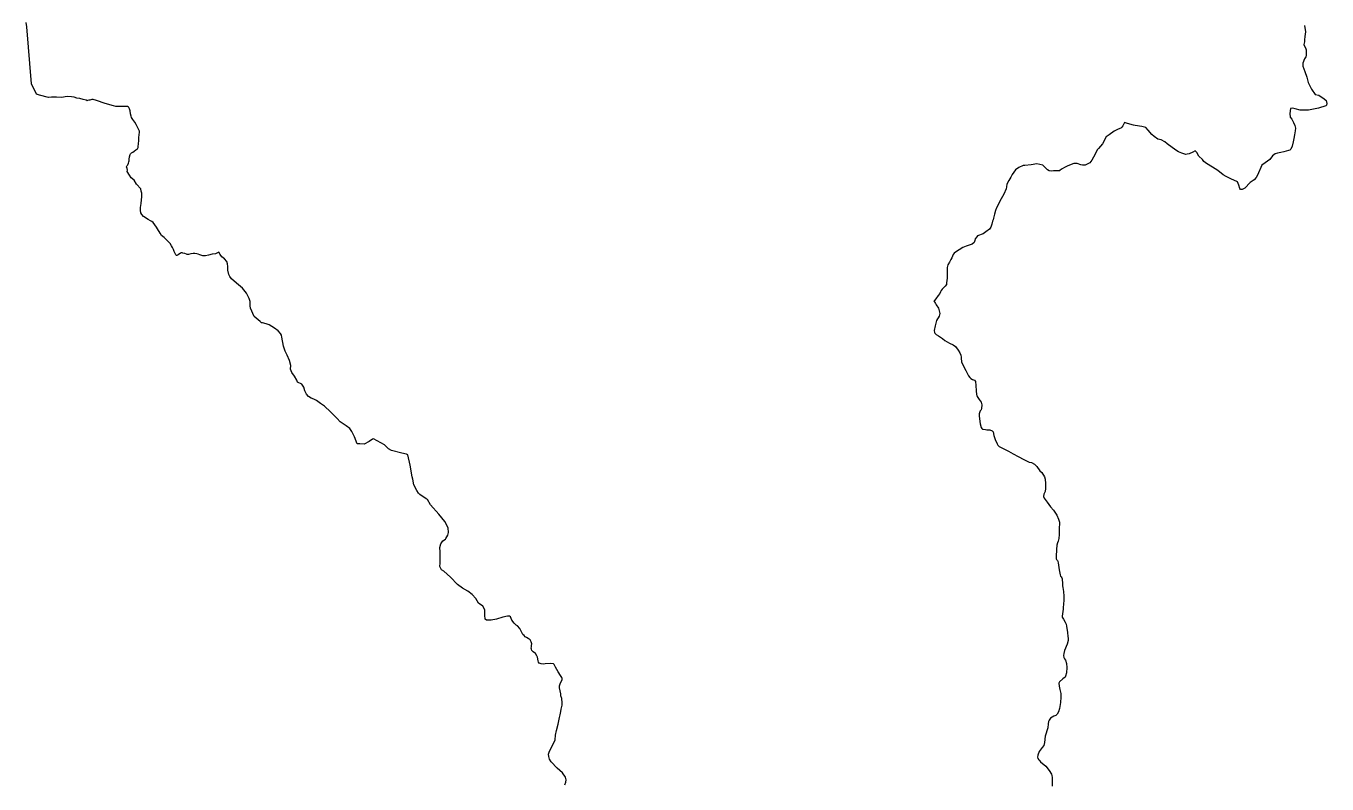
# Model space of a CAD drawing. Header units: millimetres. Extents: x 163919 to 195198, y 430116 to 478891.
# Drawn here: x 169103 to 176645, y 434510 to 438904 of the extents above; entities that cross this region are included whole.
import ezdxf

# ---------------------------------------------------------------- set-up
doc = ezdxf.new("R2010")
doc.units = ezdxf.units.MM
doc.layers.add('#SK(지방하천)_1', color=6, linetype='Continuous')
doc.layers.add('#SK(지방하천)_2', color=6, linetype='Continuous')

msp = doc.modelspace()

# ---------------------------------------------------------------- linework, layer by layer
at = {"layer": '#SK(지방하천)_1'}
for points in [[(172226.2, 434504.5), (172232.3, 434521), (172234.8, 434534.6), (172230.1, 434548.9), (172213.3, 434574.1), (172182.7, 434601.7), (172147.5, 434638.2), (172137.5, 434653.7), (172133.2, 434669.3), (172133.1, 434683.5), (172137.3, 434700.7), (172157.6, 434737), (172169.9, 434766.1), (172172.4, 434792.8), (172178.7, 434819.5), (172188.1, 434857.1), (172195.1, 434894.8), (172199.3, 434911.9), (172204.2, 434931.2), (172206.5, 434944.1), (172210.5, 434966.2), (172211.1, 434979.8), (172208.8, 435006.3), (172204.5, 435021.5), (172202.7, 435033.2), (172195.9, 435067.2), (172196.4, 435079.4), (172202.2, 435095.9), (172211, 435113.8), (172211.3, 435122.2), (172209, 435126.5), (172201.7, 435139.9), (172187.8, 435159.6), (172173.3, 435186.4), (172165.1, 435202.9), (172160.6, 435207.2), (172141.2, 435207.9), (172113.8, 435205.8), (172103.5, 435205.5), (172090.2, 435207.3), (172078.3, 435211.4), (172074.7, 435216.5), (172072.5, 435225), (172068, 435245.7), (172065.2, 435253.7), (172056.5, 435267.1), (172043.8, 435276.5), (172037.9, 435281.2), (172035.8, 435283.5), (172032.8, 435291), (172032.4, 435297.6), (172033.5, 435306.1), (172034.5, 435313.3), (172035, 435323.1), (172031.9, 435334.3), (172025.2, 435344.9), (172013.6, 435354.3), (172003.8, 435359.4), (171997.8, 435362.3), (171990.9, 435370.5), (171984, 435376.5), (171979.3, 435383.7), (171965.9, 435411.7), (171952.1, 435426.1), (171945.3, 435430.7), (171932.5, 435443), (171920.5, 435460.7), (171912.5, 435478.7), (171906.9, 435482.3), (171894.5, 435483.2), (171868.2, 435476.8), (171830.1, 435465.8), (171800.3, 435459.6), (171773.1, 435460.6), (171765, 435466.1), (171763, 435489.4), (171762.7, 435519.7), (171751.5, 435540.1), (171726.3, 435557.7), (171711.4, 435584.8), (171689.1, 435608.2), (171663.7, 435628.8), (171633.6, 435646.1), (171604, 435667.4), (171563.4, 435709.3), (171524.4, 435744.2), (171511.3, 435752.5), (171508.1, 435758.4), (171503.1, 435771.7), (171503.5, 435790.3), (171504.9, 435845.3), (171503.8, 435863.3), (171501.5, 435873.3), (171501.5, 435882), (171508.3, 435902.7), (171519.4, 435918.9), (171534.8, 435930.2), (171537.8, 435933.3), (171547.9, 435953), (171551.8, 435967.3), (171550.2, 435994.4), (171531.9, 436031.4), (171495.9, 436074.3), (171447.2, 436129.2), (171430.6, 436159), (171423.4, 436163.1), (171385.5, 436188.3), (171377.6, 436195.7), (171369.5, 436211.9), (171352.4, 436244.7), (171346.4, 436277.3), (171342.1, 436289.8), (171329.3, 436359.2), (171316.6, 436417.4), (171308.4, 436423), (171281.6, 436428.1), (171222.5, 436444.2), (171205.2, 436453.3), (171181.5, 436475.7), (171118, 436511.4), (171111.7, 436509), (171092.7, 436495.6), (171064.4, 436480.3), (171038.5, 436481.6), (171023.4, 436482.2), (171007.8, 436523.5), (170992.3, 436553.9), (170980.5, 436570.5), (170959.1, 436586.3), (170924.3, 436609.6), (170906.6, 436629), (170868, 436668.3), (170834.1, 436700.1), (170810.2, 436716.7), (170786.8, 436732.7), (170771.5, 436740.5), (170756.3, 436747.1), (170741.2, 436756.3), (170729.5, 436770.7), (170719.5, 436789.4), (170713.1, 436811.1), (170701.2, 436827.7), (170677.1, 436838.6), (170672.8, 436851.1), (170659.8, 436874), (170644.5, 436896), (170636.6, 436914.1), (170637.7, 436936.9), (170631.2, 436964.5), (170617.7, 436996.3), (170606, 437020.1), (170596, 437048.7), (170586, 437100.2), (170584.2, 437112), (170578.2, 437122.1), (170564.5, 437137.7), (170542.9, 437153.3), (170512.5, 437171.4), (170495, 437177.2), (170474.9, 437183), (170468.8, 437184.2), (170461.5, 437191), (170425.8, 437220.3), (170404.8, 437268.5), (170403.2, 437282.4), (170402.4, 437306.8), (170396.3, 437325.1), (170387.1, 437343.2), (170380.6, 437355.8), (170358.1, 437385.3), (170323.6, 437412.6), (170295.1, 437438.3), (170285.5, 437452.2), (170279.2, 437464.5), (170273.7, 437489.2), (170272.6, 437510.9), (170271.6, 437526.2), (170267.9, 437538.1), (170253.7, 437554.1), (170239, 437565.7), (170228.7, 437579.8), (170220, 437593.4), (170201, 437584.4), (170182.9, 437582), (170161.9, 437576.3), (170142.8, 437571.4), (170128, 437572.7), (170117.3, 437575), (170110.9, 437577), (170101.5, 437580.7), (170093.6, 437582.8), (170081.9, 437585.6), (170076.4, 437586), (170072.1, 437585.4), (170059.3, 437582.6), (170045.1, 437580.1), (170039.3, 437580), (170036.5, 437580.3), (170032.6, 437582.1), (170024.1, 437585.4), (170013.1, 437587.9), (170008, 437589.2), (170004.5, 437589.4), (170002.2, 437589), (169998, 437587), (169984.3, 437577.6), (169977.8, 437574.2), (169975.1, 437574.4), (169972.5, 437577.1), (169969.7, 437581.6), (169962.5, 437597.9), (169958.2, 437608.4), (169952.6, 437619.3), (169947, 437629.3), (169938.1, 437642.5), (169920.1, 437662.6), (169903.2, 437678.3), (169889.2, 437690.3), (169879.9, 437703.1), (169864.8, 437727.7), (169859.2, 437737.7), (169849.8, 437751.4), (169839.7, 437765.1), (169832.2, 437771.1), (169824.9, 437775.5), (169812.1, 437782), (169784.7, 437799.2), (169773.8, 437811.7), (169768.3, 437821.7), (169765.9, 437835.6), (169765.9, 437852.9), (169770, 437874.8), (169774.5, 437915.3), (169773.8, 437934.6), (169771.5, 437947.1), (169767.8, 437959.6), (169743.6, 437987.8), (169729.3, 438010.6), (169713.1, 438023.8), (169703.5, 438038.6), (169689.5, 438060.1), (169690.6, 438067.7), (169690, 438079), (169686, 438087.8), (169689, 438095.3), (169693.6, 438099.6), (169697.6, 438109.3), (169699.5, 438116.7), (169700.4, 438122.7), (169701.8, 438132.6), (169703.7, 438145.3), (169706.7, 438159.1), (169708.3, 438163.6), (169712.3, 438167.2), (169714.5, 438168.9), (169722.3, 438173.6), (169730.2, 438179.4), (169740.4, 438187), (169744.8, 438190.1), (169748.6, 438193.1), (169750.8, 438195.5), (169752.6, 438199.4), (169753.7, 438204.6), (169755.1, 438223.3), (169756.2, 438238.2), (169757.9, 438253.5), (169760, 438276.6), (169760.3, 438284.8), (169760.1, 438294.5), (169756.7, 438302.7), (169751.1, 438314.6), (169742, 438332.8), (169734.3, 438346.1), (169721.5, 438362.1), (169715.3, 438374), (169712.5, 438380.8), (169708.3, 438395), (169706.2, 438412.4), (169703.5, 438423.5), (169700, 438431.2), (169697, 438434.5), (169691.2, 438436.9), (169685.3, 438438.2), (169664.1, 438437.5), (169624, 438437.9), (169610.8, 438440.5), (169561.9, 438455.1), (169512, 438472.5), (169493.3, 438479), (169485, 438479), (169472.7, 438475.2), (169466.6, 438473.5), (169460, 438471.8), (169456.9, 438471), (169451.2, 438474.3), (169435, 438478.8), (169415.1, 438483.6), (169398.5, 438485.8), (169381.3, 438492.2), (169367.1, 438493.7), (169341.8, 438496), (169308.8, 438490.1), (169280.3, 438492.5), (169250, 438491.2), (169232.9, 438490.2), (169181.3, 438502.6), (169164.1, 438509.4), (169135.5, 438568.8), (169107.6, 438899.1), (169103.1, 438924.2)], [(176515.1, 438906.3), (176521.6, 438869.8), (176517.7, 438843.7), (176515.7, 438823.2), (176514.3, 438812.6), (176512, 438797.3), (176522, 438772.7), (176524.4, 438765.9), (176525.1, 438745.7), (176524.4, 438729.6), (176523.7, 438724.7), (176514.8, 438714.4), (176506.2, 438689.4), (176505, 438672.1), (176517.4, 438640.4), (176527.8, 438607.6), (176535.7, 438577.6), (176555.3, 438539), (176576.6, 438508), (176597.3, 438502.6), (176628.6, 438481.1), (176640.6, 438472.2), (176645.4, 438454.4), (176642.6, 438445.5), (176638.6, 438440.8), (176595.5, 438427.7), (176566.7, 438421.2), (176537.3, 438417.1), (176509.9, 438416.3), (176489.4, 438417), (176460.2, 438423.5), (176445, 438427.1), (176434.3, 438426.9), (176429.2, 438396.2), (176432.9, 438375.6), (176440.9, 438364.4), (176451.8, 438345.3), (176459.7, 438327.4), (176462.7, 438311.8), (176461.4, 438295.9), (176457.9, 438273.5), (176453.9, 438251.4), (176449.8, 438233.6), (176444.4, 438208.1), (176435.8, 438191.1), (176429.8, 438185.4), (176422.9, 438181.7), (176394.4, 438175.6), (176378.1, 438171.6), (176358.5, 438167.6), (176344.3, 438162.5), (176328.6, 438151.5), (176313.4, 438129.7), (176286.7, 438110.3), (176266.8, 438096.7), (176242, 438039.9), (176235.1, 438026.7), (176223.7, 438012), (176200.9, 437997), (176169.7, 437965), (176153.9, 437955.5), (176143.6, 437956.1), (176139.8, 437961.5), (176135.3, 437982.4), (176126.7, 438001.3), (176088, 438019.1), (176061.1, 438031.3), (176043.7, 438042.1), (176011.9, 438066.4), (175981.7, 438086.7), (175946.4, 438107.6), (175931.5, 438119.2), (175924.4, 438131), (175902, 438150.4), (175890.1, 438171), (175881, 438181.5), (175867.8, 438173.7), (175846.9, 438163.2), (175834.9, 438160.5), (175827.8, 438159.7), (175804.2, 438166.2), (175785.2, 438174.1), (175774, 438181.5), (175748.2, 438199.2), (175719.6, 438221.2), (175704.6, 438233.4), (175684.8, 438243.6), (175665.1, 438248.9), (175643.4, 438263), (175629.7, 438275.6), (175608.6, 438300.8), (175594.5, 438316.3), (175572.3, 438321.5), (175533.8, 438327.7), (175524.6, 438329.5), (175502.4, 438335.1), (175483.4, 438341.4), (175472.3, 438344.6), (175462.4, 438324.6), (175456.4, 438317.4), (175450.1, 438312.6), (175435, 438306.4), (175410.7, 438294.6), (175382.9, 438274.1), (175365.9, 438261.3), (175343.2, 438221), (175320.6, 438194.2), (175313.3, 438185.5), (175301.8, 438160.5), (175292.5, 438144.1), (175281.9, 438127.4), (175270.7, 438111.8), (175254.7, 438102.6), (175242.6, 438098.3), (175227.2, 438097), (175217.9, 438098.5), (175196.6, 438106.9), (175178.1, 438107.2), (175143.4, 438093.6), (175127.4, 438086.7), (175106.8, 438074), (175097.1, 438066.1), (175093.9, 438064.1), (175059.3, 438063.7), (175045.8, 438062.8), (175034.3, 438064.9), (175025.6, 438069.7), (175013.2, 438081.5), (174998.6, 438096.6), (174963.6, 438105.7), (174929.6, 438100.1), (174892.8, 438095.3), (174884.6, 438094.7), (174859.2, 438083.3), (174839.8, 438070), (174820.3, 438043.1), (174812.9, 438028.5), (174800.7, 438008.2), (174789.2, 437986.6), (174789.2, 437986.6), (174788, 437972.4), (174784.7, 437960), (174771.3, 437930.2), (174756.1, 437902.6), (174730, 437851.1), (174723.3, 437835.3), (174718.4, 437813.7), (174712.2, 437789.3), (174709.9, 437781.5), (174706.9, 437772.2), (174702.5, 437755.9), (174695.8, 437737.7), (174688.8, 437726.4), (174667.1, 437710.9), (174651.6, 437700.1), (174620.2, 437687.5), (174615, 437682.8), (174606.4, 437669.5), (174603.3, 437660), (174599.3, 437649.5), (174588.4, 437639.3), (174571.6, 437633.4), (174554.1, 437628.5), (174534.4, 437620.8), (174491, 437593.8), (174483.1, 437586.9), (174478.4, 437579.8), (174470.7, 437560.8), (174464.9, 437551.3), (174460.7, 437542.4), (174456, 437536), (174446.7, 437519.1), (174443.2, 437505), (174443.6, 437493.2), (174443.9, 437467.3), (174443.9, 437442.5), (174440.5, 437415.5), (174439, 437405), (174431, 437395.8), (174422.6, 437387), (174413.9, 437377.9), (174408.4, 437370.8), (174404.4, 437363.9), (174400.4, 437352.6), (174392.2, 437341.1), (174377.6, 437322.3), (174370.1, 437313.9), (174366.9, 437310.6), (174375, 437294.8), (174380.5, 437288.2), (174393.3, 437268.3), (174399.8, 437245.2), (174401.5, 437236.8), (174396.8, 437222), (174382.2, 437197.8), (174373, 437166.8), (174369, 437139.9), (174369.6, 437127.4), (174371.4, 437122.8), (174379.9, 437115.5), (174394.1, 437108.2), (174416.9, 437093.6), (174429.9, 437080.4), (174456.2, 437065.3), (174478.4, 437055.1), (174492.1, 437046), (174507, 437025.1), (174517.4, 437009.6), (174522.5, 436996.2), (174525.3, 436984.8), (174525.5, 436973.9), (174526.2, 436961.6), (174526.7, 436955), (174550.8, 436908), (174567.7, 436875.3), (174574, 436866.7), (174581.2, 436860.2), (174590.9, 436855.8), (174601.6, 436851.4), (174606.9, 436843.1), (174610.2, 436820.7), (174611.1, 436789.7), (174613.7, 436767.1), (174615.1, 436760.4), (174620.6, 436750.7), (174629.9, 436738.6), (174640.8, 436723.5), (174644.3, 436708), (174641.7, 436686.4), (174640.7, 436679.6), (174635, 436672.8), (174629.9, 436656.1), (174628.8, 436642.5), (174635.7, 436598), (174639.9, 436577.6), (174644.1, 436571.1), (174648, 436567.4), (174652.2, 436566.9), (174664.7, 436565.7), (174672.9, 436563.7), (174690.5, 436562.7), (174704.9, 436556.5), (174710.4, 436550.9), (174714.8, 436531.2), (174721.1, 436507.1), (174732.9, 436482.3), (174736.2, 436474.6), (174745.2, 436467.3), (174763.5, 436457.6), (174799, 436439.5), (174826.4, 436423.9), (174855.9, 436409.5), (174888.1, 436390.9), (174906.4, 436380.6), (174919.4, 436374.9), (174931.7, 436372.9), (174950, 436364.6), (174962.8, 436350.9), (174981.4, 436326.4), (174992.3, 436315.3), (175007.4, 436291.5), (175012, 436278), (175013.9, 436252.8), (175012.7, 436222.3), (175010.9, 436205.5), (175003, 436190.2), (175001.7, 436177.3), (175006.5, 436166.1), (175023.3, 436143.5), (175043, 436116.5), (175059, 436098.4), (175080.1, 436069.3), (175089.5, 436045.1), (175095.4, 436028.2), (175095.1, 436012.7), (175091.8, 436000.1), (175092.8, 435956.2), (175091.1, 435933.7), (175086.2, 435917.4), (175082.9, 435908.4), (175078.6, 435893.8), (175076.5, 435869.7), (175074.8, 435829.5), (175074.8, 435816.2), (175077.5, 435810.9), (175082.3, 435806.3), (175084.9, 435801.3), (175086.8, 435790.3), (175088.8, 435780.3), (175090.8, 435762.6), (175095, 435742.6), (175096.9, 435731.5), (175098.4, 435722.4), (175100.8, 435715.8), (175105, 435711.1), (175108.2, 435705.4), (175110.1, 435700), (175110.7, 435691.4), (175111.5, 435677.2), (175112.6, 435659.4), (175114.7, 435649.5), (175117.6, 435626.5), (175120.1, 435598.1), (175120.2, 435580.9), (175120.1, 435573.4), (175117.5, 435555.1), (175115.8, 435531.1), (175115.8, 435523.2), (175110.8, 435482.7), (175110.2, 435477), (175116.9, 435464.7), (175127.7, 435447.8), (175133.2, 435436.6), (175135.5, 435425.6), (175140.5, 435387.4), (175143.4, 435365), (175145.8, 435355.1), (175144.7, 435341.8), (175138.2, 435321.5), (175123.6, 435283.2), (175119.4, 435266.2), (175117.5, 435254.9), (175120.4, 435243.6), (175123.3, 435236), (175129.2, 435227.5), (175134.7, 435209.3), (175137.2, 435185.9), (175134.7, 435153.8), (175130.3, 435134.3), (175127.3, 435128.9), (175113.1, 435119.9), (175094.9, 435101.9), (175091.7, 435095.3), (175092.8, 435076.6), (175096.8, 435058.6), (175102.9, 435034.8), (175102.4, 435013.6), (175101, 434983), (175095.5, 434946.8), (175089, 434928.8), (175081.2, 434915.4), (175073.3, 434908), (175062.7, 434903.2), (175042.2, 434890.9), (175034.4, 434880.6), (175030.9, 434872.3), (175029, 434859.7), (175026.9, 434836.1), (175024, 434823.1), (175014.5, 434799.4), (175010.9, 434788.1), (175007.2, 434749.8), (175003.7, 434732.3), (174993.6, 434721.3), (174976.6, 434697.8), (174968.7, 434677.8), (174966.8, 434665), (174968.1, 434658.5), (174974.3, 434649.8), (174979.8, 434643.7), (174985.2, 434638.7), (175014.5, 434613.7), (175035.4, 434587.8), (175048.6, 434567.2), (175051.1, 434558.4), (175052, 434547.8), (175051.4, 434525.8), (175051.6, 434497.4)]]:
    msp.add_lwpolyline(points, dxfattribs=at)
at = {"layer": '#SK(지방하천)_2'}
for points in [[(172226.2, 434504.5), (172232.3, 434521), (172234.8, 434534.6), (172230.1, 434548.9), (172213.3, 434574.1), (172182.7, 434601.7), (172147.5, 434638.2), (172137.5, 434653.7), (172133.2, 434669.3), (172133.1, 434683.5), (172137.3, 434700.7), (172157.6, 434737), (172169.9, 434766.1), (172172.4, 434792.8), (172178.7, 434819.5), (172188.1, 434857.1), (172195.1, 434894.8), (172199.3, 434911.9), (172204.2, 434931.2), (172206.5, 434944.1), (172210.5, 434966.2), (172211.1, 434979.8), (172208.8, 435006.3), (172204.5, 435021.5), (172202.7, 435033.2), (172195.9, 435067.2), (172196.4, 435079.4), (172202.2, 435095.9), (172211, 435113.8), (172211.3, 435122.2), (172209, 435126.5), (172201.7, 435139.9), (172187.8, 435159.6), (172173.3, 435186.4), (172165.1, 435202.9), (172160.6, 435207.2), (172141.2, 435207.9), (172113.8, 435205.8), (172103.5, 435205.5), (172090.2, 435207.3), (172078.3, 435211.4), (172074.7, 435216.5), (172072.5, 435225), (172068, 435245.7), (172065.2, 435253.7), (172056.5, 435267.1), (172043.8, 435276.5), (172037.9, 435281.2), (172035.8, 435283.5), (172032.8, 435291), (172032.4, 435297.6), (172033.5, 435306.1), (172034.5, 435313.3), (172035, 435323.1), (172031.9, 435334.3), (172025.2, 435344.9), (172013.6, 435354.3), (172003.8, 435359.4), (171997.8, 435362.3), (171990.9, 435370.5), (171984, 435376.5), (171979.3, 435383.7), (171965.9, 435411.7), (171952.1, 435426.1), (171945.3, 435430.7), (171932.5, 435443), (171920.5, 435460.7), (171912.5, 435478.7), (171906.9, 435482.3), (171894.5, 435483.2), (171868.2, 435476.8), (171830.1, 435465.8), (171800.3, 435459.6), (171773.1, 435460.6), (171765, 435466.1), (171763, 435489.4), (171762.7, 435519.7), (171751.5, 435540.1), (171726.3, 435557.7), (171711.4, 435584.8), (171689.1, 435608.2), (171663.7, 435628.8), (171633.6, 435646.1), (171604, 435667.4), (171563.4, 435709.3), (171524.4, 435744.2), (171511.3, 435752.5), (171508.1, 435758.4), (171503.1, 435771.7), (171503.5, 435790.3), (171504.9, 435845.3), (171503.8, 435863.3), (171501.5, 435873.3), (171501.5, 435882), (171508.3, 435902.7), (171519.4, 435918.9), (171534.8, 435930.2), (171537.8, 435933.3), (171547.9, 435953), (171551.8, 435967.3), (171550.2, 435994.4), (171531.9, 436031.4), (171495.9, 436074.3), (171447.2, 436129.2), (171430.6, 436159), (171423.4, 436163.1), (171385.5, 436188.3), (171377.6, 436195.7), (171369.5, 436211.9), (171352.4, 436244.7), (171346.4, 436277.3), (171342.1, 436289.8), (171329.3, 436359.2), (171316.6, 436417.4), (171308.4, 436423), (171281.6, 436428.1), (171222.5, 436444.2), (171205.2, 436453.3), (171181.5, 436475.7), (171118, 436511.4), (171111.7, 436509), (171092.7, 436495.6), (171064.4, 436480.3), (171038.5, 436481.6), (171023.4, 436482.2), (171007.8, 436523.5), (170992.3, 436553.9), (170980.5, 436570.5), (170959.1, 436586.3), (170924.3, 436609.6), (170906.6, 436629), (170868, 436668.3), (170834.1, 436700.1), (170810.2, 436716.7), (170786.8, 436732.7), (170771.5, 436740.5), (170756.3, 436747.1), (170741.2, 436756.3), (170729.5, 436770.7), (170719.5, 436789.4), (170713.1, 436811.1), (170701.2, 436827.7), (170677.1, 436838.6), (170672.8, 436851.1), (170659.8, 436874), (170644.5, 436896), (170636.6, 436914.1), (170637.7, 436936.9), (170631.2, 436964.5), (170617.7, 436996.3), (170606, 437020.1), (170596, 437048.7), (170586, 437100.2), (170584.2, 437112), (170578.2, 437122.1), (170564.5, 437137.7), (170542.9, 437153.3), (170512.5, 437171.4), (170495, 437177.2), (170474.9, 437183), (170468.8, 437184.2), (170461.5, 437191), (170425.8, 437220.3), (170404.8, 437268.5), (170403.2, 437282.4), (170402.4, 437306.8), (170396.3, 437325.1), (170387.1, 437343.2), (170380.6, 437355.8), (170358.1, 437385.3), (170323.6, 437412.6), (170295.1, 437438.3), (170285.5, 437452.2), (170279.2, 437464.5), (170273.7, 437489.2), (170272.6, 437510.9), (170271.6, 437526.2), (170267.9, 437538.1), (170253.7, 437554.1), (170239, 437565.7), (170228.7, 437579.8), (170220, 437593.4), (170201, 437584.4), (170182.9, 437582), (170161.9, 437576.3), (170142.8, 437571.4), (170128, 437572.7), (170117.3, 437575), (170110.9, 437577), (170101.5, 437580.7), (170093.6, 437582.8), (170081.9, 437585.6), (170076.4, 437586), (170072.1, 437585.4), (170059.3, 437582.6), (170045.1, 437580.1), (170039.3, 437580), (170036.5, 437580.3), (170032.6, 437582.1), (170024.1, 437585.4), (170013.1, 437587.9), (170008, 437589.2), (170004.5, 437589.4), (170002.2, 437589), (169998, 437587), (169984.3, 437577.6), (169977.8, 437574.2), (169975.1, 437574.4), (169972.5, 437577.1), (169969.7, 437581.6), (169962.5, 437597.9), (169958.2, 437608.4), (169952.6, 437619.3), (169947, 437629.3), (169938.1, 437642.5), (169920.1, 437662.6), (169903.2, 437678.3), (169889.2, 437690.3), (169879.9, 437703.1), (169864.8, 437727.7), (169859.2, 437737.7), (169849.8, 437751.4), (169839.7, 437765.1), (169832.2, 437771.1), (169824.9, 437775.5), (169812.1, 437782), (169784.7, 437799.2), (169773.8, 437811.7), (169768.3, 437821.7), (169765.9, 437835.6), (169765.9, 437852.9), (169770, 437874.8), (169774.5, 437915.3), (169773.8, 437934.6), (169771.5, 437947.1), (169767.8, 437959.6), (169743.6, 437987.8), (169729.3, 438010.6), (169713.1, 438023.8), (169703.5, 438038.6), (169689.5, 438060.1), (169690.6, 438067.7), (169690, 438079), (169686, 438087.8), (169689, 438095.3), (169693.6, 438099.6), (169697.6, 438109.3), (169699.5, 438116.7), (169700.4, 438122.7), (169701.8, 438132.6), (169703.7, 438145.3), (169706.7, 438159.1), (169708.3, 438163.6), (169712.3, 438167.2), (169714.5, 438168.9), (169722.3, 438173.6), (169730.2, 438179.4), (169740.4, 438187), (169744.8, 438190.1), (169748.6, 438193.1), (169750.8, 438195.5), (169752.6, 438199.4), (169753.7, 438204.6), (169755.1, 438223.3), (169756.2, 438238.2), (169757.9, 438253.5), (169760, 438276.6), (169760.3, 438284.8), (169760.1, 438294.5), (169756.7, 438302.7), (169751.1, 438314.6), (169742, 438332.8), (169734.3, 438346.1), (169721.5, 438362.1), (169715.3, 438374), (169712.5, 438380.8), (169708.3, 438395), (169706.2, 438412.4), (169703.5, 438423.5), (169700, 438431.2), (169697, 438434.5), (169691.2, 438436.9), (169685.3, 438438.2), (169664.1, 438437.5), (169624, 438437.9), (169610.8, 438440.5), (169561.9, 438455.1), (169512, 438472.5), (169493.3, 438479), (169485, 438479), (169472.7, 438475.2), (169466.6, 438473.5), (169460, 438471.8), (169456.9, 438471), (169451.2, 438474.3), (169435, 438478.8), (169415.1, 438483.6), (169398.5, 438485.8), (169381.3, 438492.2), (169367.1, 438493.7), (169341.8, 438496), (169308.8, 438490.1), (169280.3, 438492.5), (169250, 438491.2), (169232.9, 438490.2), (169181.3, 438502.6), (169164.1, 438509.4), (169135.5, 438568.8), (169107.6, 438899.1), (169103.1, 438924.2)], [(176515.1, 438906.3), (176521.6, 438869.8), (176517.7, 438843.7), (176515.7, 438823.2), (176514.3, 438812.6), (176512, 438797.3), (176522, 438772.7), (176524.4, 438765.9), (176525.1, 438745.7), (176524.4, 438729.6), (176523.7, 438724.7), (176514.8, 438714.4), (176506.2, 438689.4), (176505, 438672.1), (176517.4, 438640.4), (176527.8, 438607.6), (176535.7, 438577.6), (176555.3, 438539), (176576.6, 438508), (176597.3, 438502.6), (176628.6, 438481.1), (176640.6, 438472.2), (176645.4, 438454.4), (176642.6, 438445.5), (176638.6, 438440.8), (176595.5, 438427.7), (176566.7, 438421.2), (176537.3, 438417.1), (176509.9, 438416.3), (176489.4, 438417), (176460.2, 438423.5), (176445, 438427.1), (176434.3, 438426.9), (176429.2, 438396.2), (176432.9, 438375.6), (176440.9, 438364.4), (176451.8, 438345.3), (176459.7, 438327.4), (176462.7, 438311.8), (176461.4, 438295.9), (176457.9, 438273.5), (176453.9, 438251.4), (176449.8, 438233.6), (176444.4, 438208.1), (176435.8, 438191.1), (176429.8, 438185.4), (176422.9, 438181.7), (176394.4, 438175.6), (176378.1, 438171.6), (176358.5, 438167.6), (176344.3, 438162.5), (176328.6, 438151.5), (176313.4, 438129.7), (176286.7, 438110.3), (176266.8, 438096.7), (176242, 438039.9), (176235.1, 438026.7), (176223.7, 438012), (176200.9, 437997), (176169.7, 437965), (176153.9, 437955.5), (176143.6, 437956.1), (176139.8, 437961.5), (176135.3, 437982.4), (176126.7, 438001.3), (176088, 438019.1), (176061.1, 438031.3), (176043.7, 438042.1), (176011.9, 438066.4), (175981.7, 438086.7), (175946.4, 438107.6), (175931.5, 438119.2), (175924.4, 438131), (175902, 438150.4), (175890.1, 438171), (175881, 438181.5), (175867.8, 438173.7), (175846.9, 438163.2), (175834.9, 438160.5), (175827.8, 438159.7), (175804.2, 438166.2), (175785.2, 438174.1), (175774, 438181.5), (175748.2, 438199.2), (175719.6, 438221.2), (175704.6, 438233.4), (175684.8, 438243.6), (175665.1, 438248.9), (175643.4, 438263), (175629.7, 438275.6), (175608.6, 438300.8), (175594.5, 438316.3), (175572.3, 438321.5), (175533.8, 438327.7), (175524.6, 438329.5), (175502.4, 438335.1), (175483.4, 438341.4), (175472.3, 438344.6), (175462.4, 438324.6), (175456.4, 438317.4), (175450.1, 438312.6), (175435, 438306.4), (175410.7, 438294.6), (175382.9, 438274.1), (175365.9, 438261.3), (175343.2, 438221), (175320.6, 438194.2), (175313.3, 438185.5), (175301.8, 438160.5), (175292.5, 438144.1), (175281.9, 438127.4), (175270.7, 438111.8), (175254.7, 438102.6), (175242.6, 438098.3), (175227.2, 438097), (175217.9, 438098.5), (175196.6, 438106.9), (175178.1, 438107.2), (175143.4, 438093.6), (175127.4, 438086.7), (175106.8, 438074), (175097.1, 438066.1), (175093.9, 438064.1), (175059.3, 438063.7), (175045.8, 438062.8), (175034.3, 438064.9), (175025.6, 438069.7), (175013.2, 438081.5), (174998.6, 438096.6), (174963.6, 438105.7), (174929.6, 438100.1), (174892.8, 438095.3), (174884.6, 438094.7), (174859.2, 438083.3), (174839.8, 438070), (174820.3, 438043.1), (174812.9, 438028.5), (174800.7, 438008.2), (174789.2, 437986.6), (174789.2, 437986.6), (174788, 437972.4), (174784.7, 437960), (174771.3, 437930.2), (174756.1, 437902.6), (174730, 437851.1), (174723.3, 437835.3), (174718.4, 437813.7), (174712.2, 437789.3), (174709.9, 437781.5), (174706.9, 437772.2), (174702.5, 437755.9), (174695.8, 437737.7), (174688.8, 437726.4), (174667.1, 437710.9), (174651.6, 437700.1), (174620.2, 437687.5), (174615, 437682.8), (174606.4, 437669.5), (174603.3, 437660), (174599.3, 437649.5), (174588.4, 437639.3), (174571.6, 437633.4), (174554.1, 437628.5), (174534.4, 437620.8), (174491, 437593.8), (174483.1, 437586.9), (174478.4, 437579.8), (174470.7, 437560.8), (174464.9, 437551.3), (174460.7, 437542.4), (174456, 437536), (174446.7, 437519.1), (174443.2, 437505), (174443.6, 437493.2), (174443.9, 437467.3), (174443.9, 437442.5), (174440.5, 437415.5), (174439, 437405), (174431, 437395.8), (174422.6, 437387), (174413.9, 437377.9), (174408.4, 437370.8), (174404.4, 437363.9), (174400.4, 437352.6), (174392.2, 437341.1), (174377.6, 437322.3), (174370.1, 437313.9), (174366.9, 437310.6), (174375, 437294.8), (174380.5, 437288.2), (174393.3, 437268.3), (174399.8, 437245.2), (174401.5, 437236.8), (174396.8, 437222), (174382.2, 437197.8), (174373, 437166.8), (174369, 437139.9), (174369.6, 437127.4), (174371.4, 437122.8), (174379.9, 437115.5), (174394.1, 437108.2), (174416.9, 437093.6), (174429.9, 437080.4), (174456.2, 437065.3), (174478.4, 437055.1), (174492.1, 437046), (174507, 437025.1), (174517.4, 437009.6), (174522.5, 436996.2), (174525.3, 436984.8), (174525.5, 436973.9), (174526.2, 436961.6), (174526.7, 436955), (174550.8, 436908), (174567.7, 436875.3), (174574, 436866.7), (174581.2, 436860.2), (174590.9, 436855.8), (174601.6, 436851.4), (174606.9, 436843.1), (174610.2, 436820.7), (174611.1, 436789.7), (174613.7, 436767.1), (174615.1, 436760.4), (174620.6, 436750.7), (174629.9, 436738.6), (174640.8, 436723.5), (174644.3, 436708), (174641.7, 436686.4), (174640.7, 436679.6), (174635, 436672.8), (174629.9, 436656.1), (174628.8, 436642.5), (174635.7, 436598), (174639.9, 436577.6), (174644.1, 436571.1), (174648, 436567.4), (174652.2, 436566.9), (174664.7, 436565.7), (174672.9, 436563.7), (174690.5, 436562.7), (174704.9, 436556.5), (174710.4, 436550.9), (174714.8, 436531.2), (174721.1, 436507.1), (174732.9, 436482.3), (174736.2, 436474.6), (174745.2, 436467.3), (174763.5, 436457.6), (174799, 436439.5), (174826.4, 436423.9), (174855.9, 436409.5), (174888.1, 436390.9), (174906.4, 436380.6), (174919.4, 436374.9), (174931.7, 436372.9), (174950, 436364.6), (174962.8, 436350.9), (174981.4, 436326.4), (174992.3, 436315.3), (175007.4, 436291.5), (175012, 436278), (175013.9, 436252.8), (175012.7, 436222.3), (175010.9, 436205.5), (175003, 436190.2), (175001.7, 436177.3), (175006.5, 436166.1), (175023.3, 436143.5), (175043, 436116.5), (175059, 436098.4), (175080.1, 436069.3), (175089.5, 436045.1), (175095.4, 436028.2), (175095.1, 436012.7), (175091.8, 436000.1), (175092.8, 435956.2), (175091.1, 435933.7), (175086.2, 435917.4), (175082.9, 435908.4), (175078.6, 435893.8), (175076.5, 435869.7), (175074.8, 435829.5), (175074.8, 435816.2), (175077.5, 435810.9), (175082.3, 435806.3), (175084.9, 435801.3), (175086.8, 435790.3), (175088.8, 435780.3), (175090.8, 435762.6), (175095, 435742.6), (175096.9, 435731.5), (175098.4, 435722.4), (175100.8, 435715.8), (175105, 435711.1), (175108.2, 435705.4), (175110.1, 435700), (175110.7, 435691.4), (175111.5, 435677.2), (175112.6, 435659.4), (175114.7, 435649.5), (175117.6, 435626.5), (175120.1, 435598.1), (175120.2, 435580.9), (175120.1, 435573.4), (175117.5, 435555.1), (175115.8, 435531.1), (175115.8, 435523.2), (175110.8, 435482.7), (175110.2, 435477), (175116.9, 435464.7), (175127.7, 435447.8), (175133.2, 435436.6), (175135.5, 435425.6), (175140.5, 435387.4), (175143.4, 435365), (175145.8, 435355.1), (175144.7, 435341.8), (175138.2, 435321.5), (175123.6, 435283.2), (175119.4, 435266.2), (175117.5, 435254.9), (175120.4, 435243.6), (175123.3, 435236), (175129.2, 435227.5), (175134.7, 435209.3), (175137.2, 435185.9), (175134.7, 435153.8), (175130.3, 435134.3), (175127.3, 435128.9), (175113.1, 435119.9), (175094.9, 435101.9), (175091.7, 435095.3), (175092.8, 435076.6), (175096.8, 435058.6), (175102.9, 435034.8), (175102.4, 435013.6), (175101, 434983), (175095.5, 434946.8), (175089, 434928.8), (175081.2, 434915.4), (175073.3, 434908), (175062.7, 434903.2), (175042.2, 434890.9), (175034.4, 434880.6), (175030.9, 434872.3), (175029, 434859.7), (175026.9, 434836.1), (175024, 434823.1), (175014.5, 434799.4), (175010.9, 434788.1), (175007.2, 434749.8), (175003.7, 434732.3), (174993.6, 434721.3), (174976.6, 434697.8), (174968.7, 434677.8), (174966.8, 434665), (174968.1, 434658.5), (174974.3, 434649.8), (174979.8, 434643.7), (174985.2, 434638.7), (175014.5, 434613.7), (175035.4, 434587.8), (175048.6, 434567.2), (175051.1, 434558.4), (175052, 434547.8), (175051.4, 434525.8), (175051.6, 434497.4)]]:
    msp.add_lwpolyline(points, dxfattribs=at)

doc.saveas('drawing.dxf')
